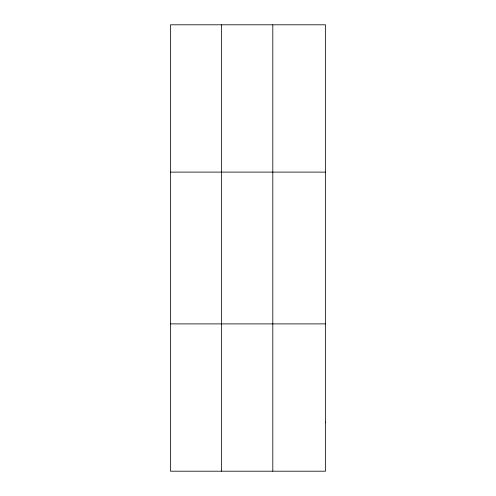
<?xml version="1.0" encoding="UTF-8"?>
<svg xmlns="http://www.w3.org/2000/svg" width="496" height="496" viewBox="0 0 496 496"><rect width="100%" height="100%" fill="white"/><g stroke="black" fill="none" stroke-linecap="round" stroke-linejoin="round"><path stroke-width="0.74" d="M170.469 172.112L325.531 172.112M170.469 323.888L325.531 323.888M272.812 24.8L272.812 471.2M221.638 24.8L221.638 471.2M325.531 422.096L325.531 471.2L170.469 471.2L170.469 24.8L325.531 24.8L325.531 422.096"/></g></svg>
